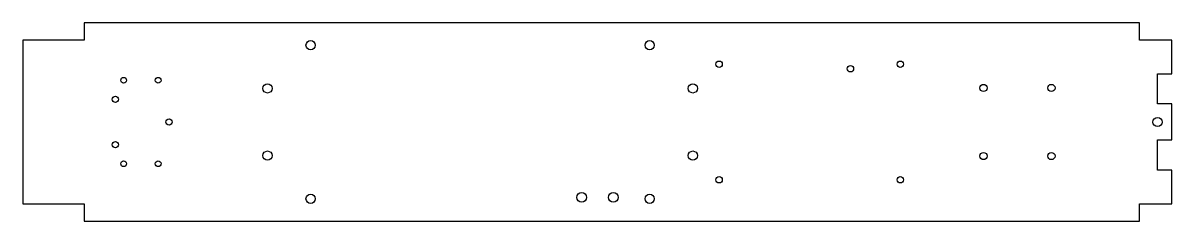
# Model space of a CAD drawing. Header units: inches. Extents: x -1.1 to 18.9, y -3.4 to 0.
import ezdxf

# ---------------------------------------------------------------- set-up
doc = ezdxf.new("R2010")
doc.units = ezdxf.units.IN
doc.header["$MEASUREMENT"] = 0

msp = doc.modelspace()

# ---------------------------------------------------------------- linework, layer by layer
msp.add_lwpolyline([(18.909, -2.557), (18.659, -2.557), (18.659, -2.032), (18.909, -2.032), (18.909, -1.407), (18.659, -1.407), (18.659, -0.882), (18.909, -0.882), (18.909, -0.3), (18.346, -0.3), (18.346, 0), (0, 0), (0, -0.3), (-1.063, -0.3), (-1.063, -3.14), (0, -3.14), (0, -3.44), (18.346, -3.44), (18.346, -3.14), (18.909, -3.14)], close=True)
for centre, radius in [((3.937, -0.386), 0.0807), ((9.83, -0.386), 0.0807), ((11.037, -0.716), 0.0551), ((13.32, -0.795), 0.0551), ((14.187, -0.716), 0.0551), ((0.687, -0.995), 0.05), ((1.287, -0.995), 0.05), ((3.187, -1.136), 0.0807), ((10.58, -1.136), 0.0807), ((15.632, -1.129), 0.063), ((16.813, -1.129), 0.063), ((0.543, -1.326), 0.0551), ((1.476, -1.72), 0.0551), ((18.659, -1.72), 0.0807), ((0.543, -2.114), 0.0551), ((0.687, -2.445), 0.05), ((1.287, -2.445), 0.05), ((3.187, -2.304), 0.0807), ((10.58, -2.304), 0.0807), ((15.632, -2.311), 0.063), ((16.813, -2.311), 0.063), ((11.037, -2.724), 0.0551), ((14.187, -2.724), 0.0551), ((3.937, -3.054), 0.0807), ((8.649, -3.03), 0.0846), ((9.2, -3.03), 0.0846), ((9.83, -3.054), 0.0807)]:
    msp.add_circle(centre, radius)

doc.saveas('drawing.dxf')
